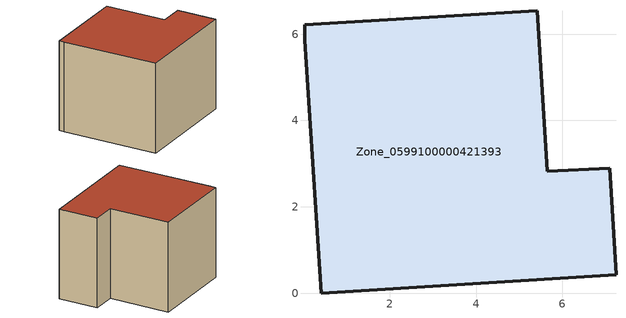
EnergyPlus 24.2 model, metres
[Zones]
Zone_0599100000421393
 floor ground (C_G): 0.02,5.86 0.03,6.21 5.42,6.54 5.65,2.82 7.1,2.89 7.24,0.42 0.41,0 z0.63
 wall outside (C_F): 7.24,0.42 7.1,2.89 5.65,2.82 5.42,6.54 0.03,6.21 0.02,5.86 0.41,0 7.24,0.42 z0.63:6.15
 roof outside (C_R): 0.03,6.21 0.02,5.86 0.41,0 7.24,0.42 7.1,2.89 5.65,2.82 5.42,6.54 z6.15
[BUILDING]
Pand.0599100000421393: North Axis=0; Terrain=City; Loads Convergence Tolerance Value=0.04; Temperature Convergence Tolerance Value=0.4; Solar Distribution=FullExterior; Maximum Number of Warmup Days=25; Minimum Number of Warmup Days=1
[Site:Location]
Rotterdam.The.Hague.AP_ZH_NLD Design_Conditions: Latitude=51.96; Longitude=4.45; Time Zone=1; Elevation=-4.5
[SITE:GROUNDTEMPERATURE:BUILDINGSURFACE]
18, 18, 18, 18, 18, 18, 18, 18, 18, 18, 18, 18
[MATERIAL] Thermal Absorptance=0.9; Solar Absorptance=0.7; Visible Absorptance=0.7
Name | Roughness | Thickness | Conductivity | Density | Specific Heat
G.TI.1946 | MediumSmooth | 0.15 | 1 | 540 | 1210
F.TI.1946 | Rough | 0.3 | 0.857143 | 1920 | 840
R.TI.1946 | MediumRough | 0.2 | 0.1 | 1500 | 1000
[CONSTRUCTION]
C_G: G.TI.1946
C_F: F.TI.1946
C_R: R.TI.1946
[ZONE]
Zone_0599100000421393: Type=1; Multiplier=1; Ceiling Height=Autocalculate; Volume=Autocalculate; Floor Area=autocalculate; Part of Total Floor Area=Yes
[ZONEINFILTRATION:DESIGNFLOWRATE]
Infil_Zone_0599100000421393: Zone or ZoneList or Space or SpaceList=Zone_0599100000421393; Schedule=AlwaysOn; Design Flow Rate Calculation Method=Flow/Area; Flow Rate per Floor Area=0.003; Constant Term Coefficient=1; Temperature Term Coefficient=0; Velocity Term Coefficient=0; Velocity Squared Term Coefficient=0
[HVACTEMPLATE:ZONE:IDEALLOADSAIRSYSTEM]
Zone_0599100000421393: Maximum Heating Supply Air Temperature=50; Minimum Cooling Supply Air Temperature=13; Maximum Heating Supply Air Humidity Ratio=0.0156; Minimum Cooling Supply Air Humidity Ratio=0.0077; Heating Limit=NoLimit; Cooling Limit=NoLimit; Dehumidification Control Type=ConstantSensibleHeatRatio; Cooling Sensible Heat Ratio=0.7; Dehumidification Setpoint=60; Humidification Control Type=None; Humidification Setpoint=30; Outdoor Air Method=None; Outdoor Air Flow Rate per Person=0.00944; Outdoor Air Flow Rate per Zone Floor Area=0; Outdoor Air Flow Rate per Zone=0; Demand Controlled Ventilation Type=None; Outdoor Air Economizer Type=NoEconomizer; Heat Recovery Type=None; Sensible Heat Recovery Effectiveness=0.7; Latent Heat Recovery Effectiveness=0.65
[ZONECONTROL:THERMOSTAT]
ThermostatControl_Zone_0599100000421393: Zone or ZoneList=Zone_0599100000421393; Control Type Schedule=DualSetpointControlType; Control 1=Thermostat_Zone_0599100000421393; Temperature Difference Between Cutout And Setpoint=0
[THERMOSTATSETPOINT:DUALSETPOINT]
Thermostat_Zone_0599100000421393: Heating Setpoint Temperature Schedule=HeatingSetpoint_Zone_0599100000421393; Cooling Setpoint Temperature Schedule=CoolingSetpoint_Zone_0599100000421393
[SCHEDULE:COMPACT]
HeatingSetpoint_Zone_0599100000421393: Through: 12/31, For: AllDays, Until: 24:00, 21
CoolingSetpoint_Zone_0599100000421393: Through: 12/31, For: AllDays, Until: 24:00, 24
DualSetpointControlType: Through: 12/31, For: AllDays, Until: 24:00, 4
AlwaysOn: Through: 12/31, For: AllDays, Until: 24:00, 1
